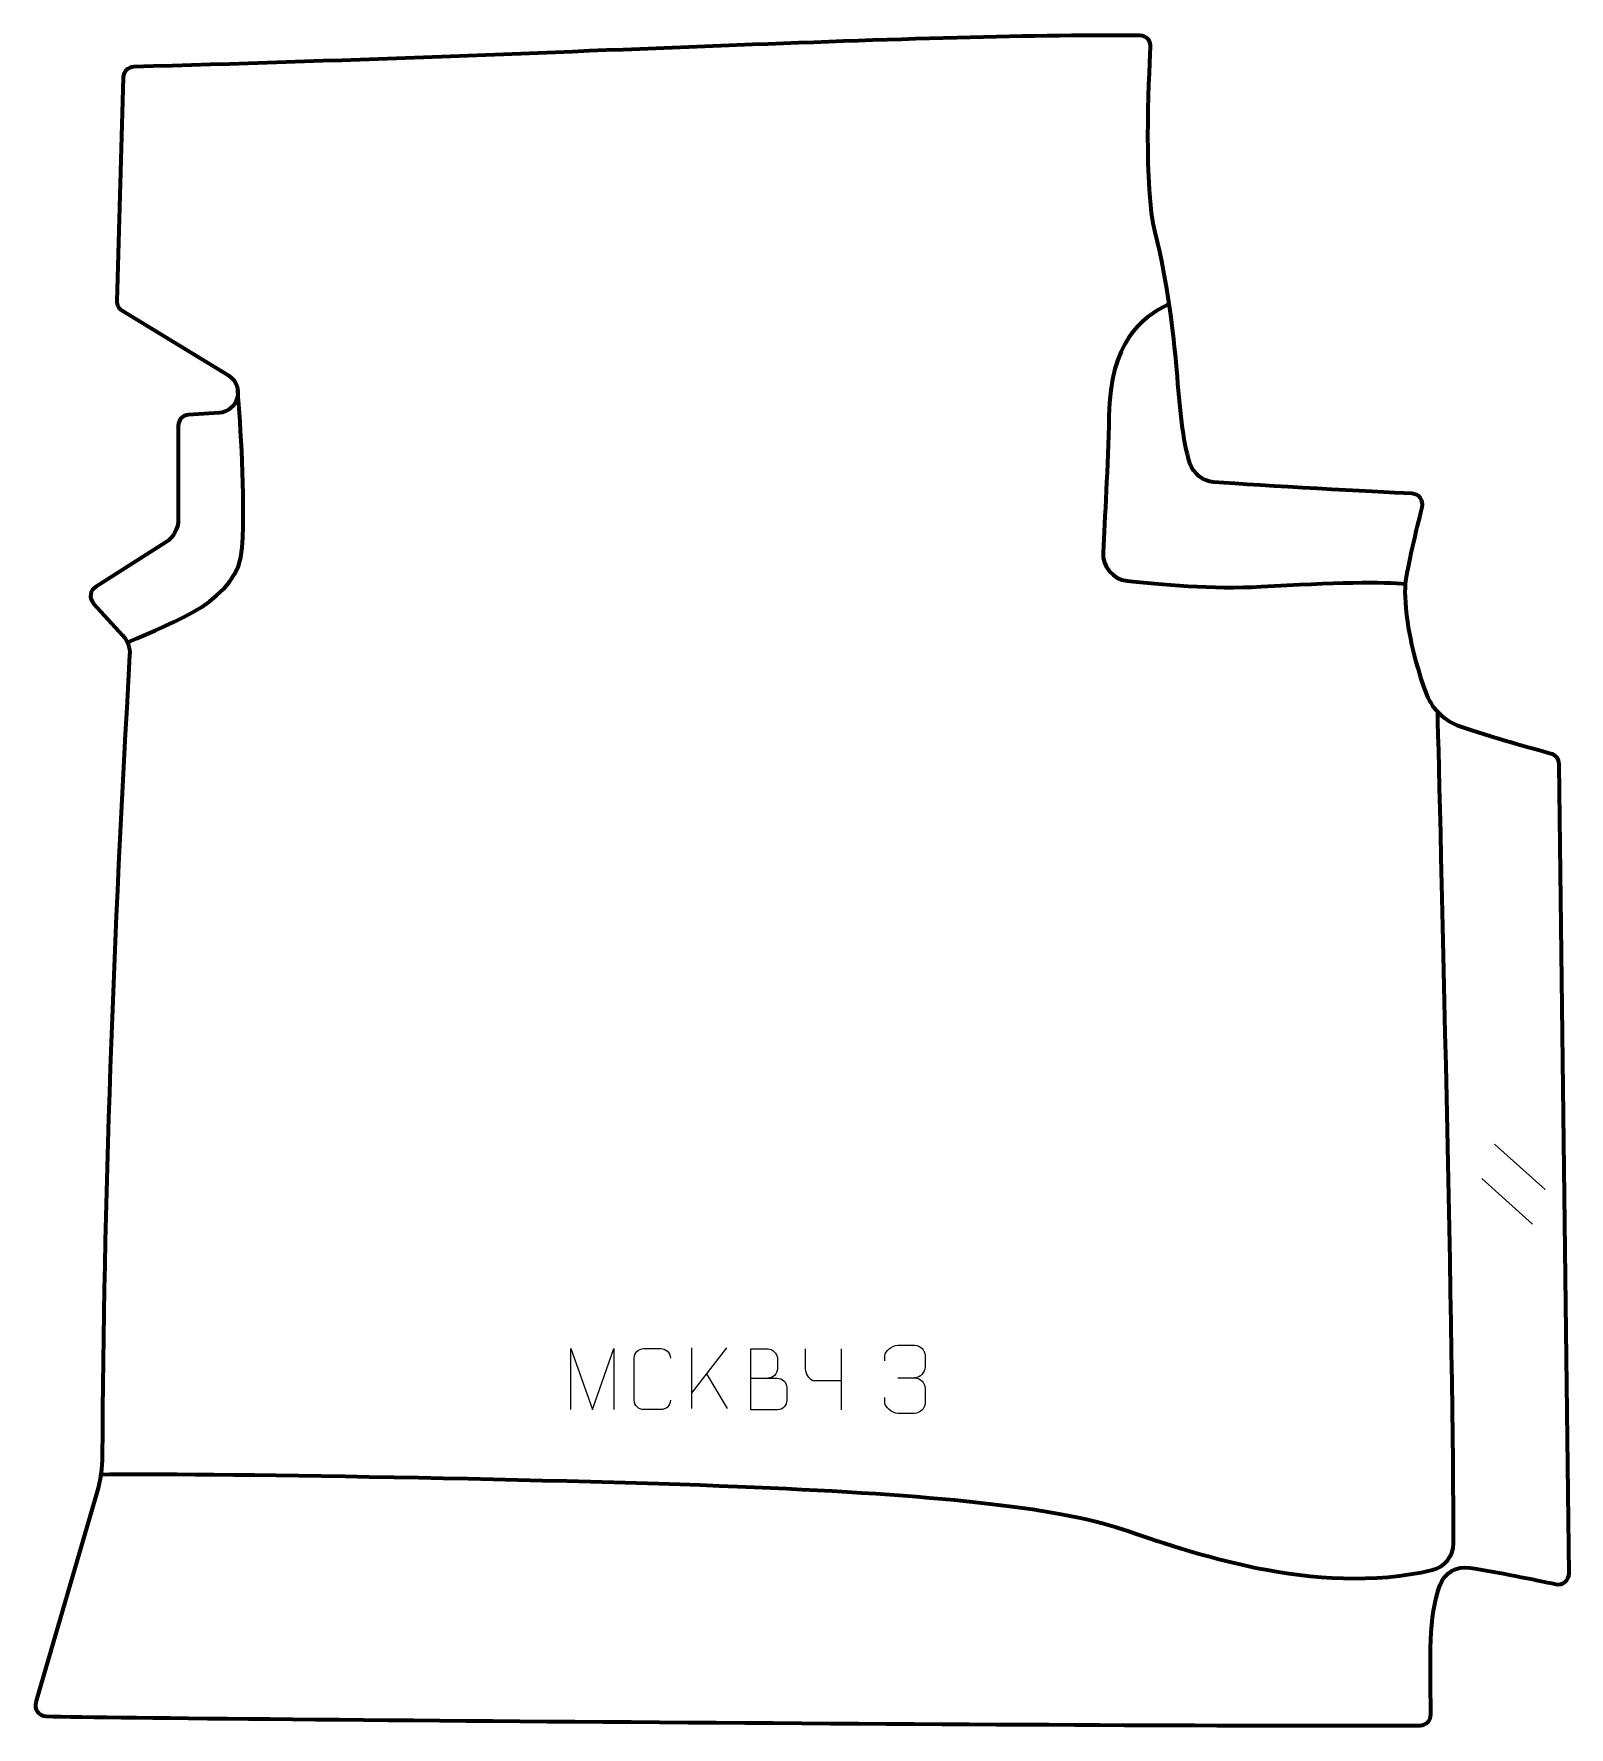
# Model space of a CAD drawing. Header units: millimetres. Extents: x -282 to 281, y -311 to 311.
import ezdxf

# ---------------------------------------------------------------- set-up
doc = ezdxf.new("R2010")
doc.units = ezdxf.units.MM
doc.header["$MEASUREMENT"] = 0
doc.layers.add('layer 2', color=7, linetype='Continuous')
doc.layers.add('layer 3', color=7, linetype='Continuous')

msp = doc.modelspace()

# ---------------------------------------------------------------- linework, layer by layer
at = {"layer": 'layer 2', "color": 230, "lineweight": 200}
msp.add_open_spline([(-281.1532, -301.4216), (-281.1532, -301.4216), (-258.7694, -224.6223), (-258.7694, -224.6223), (-258.7694, -224.6223), (-257.464, -220.1438), (-256.7903, -215.5065), (-256.7734, -210.8421), (-256.7734, -210.8421), (-256.4375, -119.6391), (-252.7298, -20.9852), (-246.7425, 82.7064), (-246.7425, 82.7064), (-246.5869, 85.4052), (-247.5288, 88.0542), (-249.3562, 90.046), (-249.3562, 90.046), (-249.3562, 90.046), (-260.0084, 101.6566), (-260.0084, 101.6566), (-260.0084, 101.6566), (-261.6925, 103.4925), (-261.3069, 106.4046), (-259.203, 107.7388), (-259.203, 107.7388), (-259.203, 107.7388), (-233.5631, 123.9984), (-233.5631, 123.9984), (-233.5631, 123.9984), (-230.671, 125.8325), (-228.9187, 129.0187), (-228.9187, 132.4435), (-228.9187, 132.4435), (-228.9187, 132.4435), (-228.9187, 166.8005), (-228.9187, 166.8005), (-228.9187, 166.8005), (-228.9187, 168.9119), (-227.2773, 170.6599), (-225.1701, 170.7926), (-225.1701, 170.7926), (-225.1701, 170.7926), (-213.9317, 171.5006), (-213.9317, 171.5006), (-213.9317, 171.5006), (-206.8843, 172.1063), (-204.5161, 181.2369), (-210.381, 185.1916), (-210.381, 185.1916), (-210.381, 185.1916), (-249.5358, 209.027), (-249.5358, 209.027), (-249.5358, 209.027), (-250.7628, 209.7738), (-251.4951, 211.1214), (-251.4542, 212.5576), (-251.4542, 212.5576), (-251.4542, 212.5576), (-249.1167, 294.5964), (-249.1167, 294.5964), (-249.1167, 294.5964), (-249.0564, 296.7194), (-247.3443, 298.4244), (-245.221, 298.4805), (-245.221, 298.4805), (-93.8737, 302.4694), (39.0815, 310.554), (123.8541, 309.9701), (123.8541, 309.9701), (126.1362, 309.9542), (127.9392, 308.0344), (127.8133, 305.7555), (127.8133, 305.7555), (127.1049, 292.9313), (125.3791, 254.0241), (129.4435, 237.8592), (129.4435, 237.8592), (139.1802, 199.1337), (136.6324, 170.1576), (142.2469, 152.9935), (142.2469, 152.9935), (143.4967, 149.1722), (146.9219, 146.4781), (150.9291, 146.1532), (150.9291, 146.1532), (169.2453, 144.6687), (209.7488, 142.6099), (223.7583, 141.916), (223.7583, 141.916), (226.2768, 141.7911), (228.0509, 139.3971), (227.4367, 136.9517), (227.4367, 136.9517), (225.5133, 129.2907), (221.9051, 114.4448), (221.3569, 108.7785), (221.3569, 108.7785), (220.7099, 102.094), (222.6551, 84.8559), (229.2591, 68.0337), (229.2591, 68.0337), (231.3843, 62.621), (235.7866, 58.4254), (241.2748, 56.5039), (241.2748, 56.5039), (252.3795, 52.6159), (268.2192, 48.2602), (274.6885, 46.522), (274.6885, 46.522), (276.4181, 46.0571), (277.6253, 44.4999), (277.6476, 42.7092), (277.6476, 42.7092), (277.6476, 42.7092), (281.315, -254.1318), (281.315, -254.1318), (281.315, -254.1318), (281.3468, -256.6898), (279.0033, -258.6195), (276.4993, -258.097), (276.4993, -258.097), (269.0592, -256.5441), (254.7085, -253.6188), (244.9087, -252.0627), (244.9087, -252.0627), (240.1381, -251.3053), (235.5241, -254.0775), (233.9144, -258.6318), (233.9144, -258.6318), (229.7954, -270.2851), (230.357, -284.1288), (230.6078, -305.8628), (230.6078, -305.8628), (230.6336, -308.0729), (228.8623, -309.8873), (226.6521, -309.9088), (226.6521, -309.9088), (160.7271, -310.5469), (-227.931, -307.6651), (-277.4059, -306.5397), (-277.4059, -306.5397), (-280.0331, -306.4801), (-281.8883, -303.9447), (-281.1532, -301.4216)], degree=3, knots=[0, 0, 0, 0, 0.02702703, 0.02702703, 0.02702703, 0.02702703, 0.05405405, 0.05405405, 0.05405405, 0.05405405, 0.08108108, 0.08108108, 0.08108108, 0.08108108, 0.10810811, 0.10810811, 0.10810811, 0.10810811, 0.13513514, 0.13513514, 0.13513514, 0.13513514, 0.16216216, 0.16216216, 0.16216216, 0.16216216, 0.18918919, 0.18918919, 0.18918919, 0.18918919, 0.21621622, 0.21621622, 0.21621622, 0.21621622, 0.24324324, 0.24324324, 0.24324324, 0.24324324, 0.27027027, 0.27027027, 0.27027027, 0.27027027, 0.2972973, 0.2972973, 0.2972973, 0.2972973, 0.32432432, 0.32432432, 0.32432432, 0.32432432, 0.35135135, 0.35135135, 0.35135135, 0.35135135, 0.37837838, 0.37837838, 0.37837838, 0.37837838, 0.40540541, 0.40540541, 0.40540541, 0.40540541, 0.43243243, 0.43243243, 0.43243243, 0.43243243, 0.45945946, 0.45945946, 0.45945946, 0.45945946, 0.48648649, 0.48648649, 0.48648649, 0.48648649, 0.51351351, 0.51351351, 0.51351351, 0.51351351, 0.54054054, 0.54054054, 0.54054054, 0.54054054, 0.56756757, 0.56756757, 0.56756757, 0.56756757, 0.59459459, 0.59459459, 0.59459459, 0.59459459, 0.62162162, 0.62162162, 0.62162162, 0.62162162, 0.64864865, 0.64864865, 0.64864865, 0.64864865, 0.67567568, 0.67567568, 0.67567568, 0.67567568, 0.7027027, 0.7027027, 0.7027027, 0.7027027, 0.72972973, 0.72972973, 0.72972973, 0.72972973, 0.75675676, 0.75675676, 0.75675676, 0.75675676, 0.78378378, 0.78378378, 0.78378378, 0.78378378, 0.81081081, 0.81081081, 0.81081081, 0.81081081, 0.83783784, 0.83783784, 0.83783784, 0.83783784, 0.86486486, 0.86486486, 0.86486486, 0.86486486, 0.89189189, 0.89189189, 0.89189189, 0.89189189, 0.91891892, 0.91891892, 0.91891892, 0.91891892, 0.94594595, 0.94594595, 0.94594595, 0.94594595, 1, 1, 1, 1], dxfattribs=at)
at = {"layer": 'layer 3', "color": 142, "lineweight": 200}
for points, knots in [([(134.6282, 211.5856), (123.8755, 205.8208), (113.1179, 197.9359), (112.5203, 170.4443), (112.5203, 170.4443), (112.1107, 151.6035), (110.9995, 132.8332), (110.3405, 120.3682), (110.3405, 120.3682), (110.0611, 115.0832), (113.949, 110.5017), (119.2079, 109.9055), (119.2079, 109.9055), (130.724, 108.5999), (150.8873, 106.8116), (168.4003, 107.8068), (168.4003, 107.8068), (194.6967, 109.3008), (213.9513, 109.7503), (221.3568, 108.7787)], [0, 0, 0, 0, 0.16666667, 0.16666667, 0.16666667, 0.16666667, 0.33333333, 0.33333333, 0.33333333, 0.33333333, 0.5, 0.5, 0.5, 0.5, 0.66666667, 0.66666667, 0.66666667, 0.66666667, 1, 1, 1, 1]), ([(-247.5889, 87.3425), (-230.2298, 94.9572), (-206.6225, 102.7268), (-205.4273, 122.1504), (-205.4273, 122.1504), (-204.2321, 141.574), (-206.0923, 167.5395), (-207.1044, 179.807)], [0, 0, 0, 0, 0.33333333, 0.33333333, 0.33333333, 0.33333333, 1, 1, 1, 1]), ([(-257.2984, -217.868), (-226.7433, -217.1134), (-81.3318, -219.707), (-17.5831, -222.4961), (-17.5831, -222.4961), (46.166, -225.2851), (92.7979, -229.5647), (117.5008, -237.9319), (117.5008, -237.9319), (140.8138, -245.8281), (188.0839, -263.043), (231.1725, -252.8981), (231.1725, -252.8981), (235.6768, -251.8377), (238.8736, -247.834), (238.8934, -243.2066), (238.8934, -243.2066), (239.1707, -178.281), (233.999, 26.3675), (233.1421, 61.8417)], [0, 0, 0, 0, 0.16666667, 0.16666667, 0.16666667, 0.16666667, 0.33333333, 0.33333333, 0.33333333, 0.33333333, 0.5, 0.5, 0.5, 0.5, 0.66666667, 0.66666667, 0.66666667, 0.66666667, 1, 1, 1, 1])]:
    msp.add_open_spline(points, degree=3, knots=knots, dxfattribs=at)
at = {"layer": 'layer 3', "color": 250, "lineweight": 9}
for points in [[(253.9856, -96.6504), (253.9856, -96.6504), (272.5243, -113.3843), (272.5243, -113.3843)], [(249.3554, -109.3506), (249.3554, -109.3506), (267.8941, -126.0845), (267.8941, -126.0845)], [(-27.769, -171.365), (-27.769, -171.365), (-40.7067, -188.1396), (-40.7067, -188.1396)], [(-40.6454, -171.365), (-40.6454, -171.365), (-40.6454, -193.7153), (-40.6454, -193.7153)], [(14.2805, -171.8023), (14.2805, -171.8023), (14.2805, -194.1526), (14.2805, -194.1526)], [(-27.419, -193.7153), (-27.419, -193.7153), (-35.0057, -180.8952), (-35.0057, -180.8952)], [(35.0288, -182.4302), (35.0288, -182.4302), (41.2252, -182.4302), (41.2252, -182.4302)]]:
    msp.add_open_spline(points, degree=3, dxfattribs=at)
for points, knots in [([(-84.9258, -194.0723), (-84.9258, -194.0723), (-84.9258, -171.7181), (-84.9258, -171.7181), (-84.9258, -171.7181), (-84.9258, -171.7181), (-76.9317, -194.0723), (-76.9317, -194.0723), (-76.9317, -194.0723), (-76.9317, -194.0723), (-69.0857, -171.7186), (-69.0857, -171.7186), (-69.0857, -171.7186), (-69.0857, -171.7186), (-69.0857, -194.0723), (-69.0857, -194.0723)], [0, 0, 0, 0, 0.2, 0.2, 0.2, 0.2, 0.4, 0.4, 0.4, 0.4, 0.6, 0.6, 0.6, 0.6, 1, 1, 1, 1]), ([(-48.3571, -190.6509), (-48.4823, -192.7319), (-49.9845, -194.0571), (-51.9082, -194.0668), (-51.9082, -194.0668), (-53.9968, -194.0665), (-56.0854, -194.0665), (-58.1737, -194.0668), (-58.1737, -194.0668), (-59.8979, -194.1612), (-61.6643, -192.4733), (-61.6543, -190.6665), (-61.6543, -190.6665), (-61.6539, -185.4983), (-61.6539, -180.3306), (-61.6543, -175.1632), (-61.6543, -175.1632), (-61.6505, -173.2481), (-60.086, -171.7082), (-58.1581, -171.7203), (-58.1581, -171.7203), (-56.0751, -171.7203), (-53.9916, -171.7203), (-51.9082, -171.7203), (-51.9082, -171.7203), (-50.1647, -171.6885), (-48.381, -173.0244), (-48.3571, -175.2078)], [0, 0, 0, 0, 0.125, 0.125, 0.125, 0.125, 0.25, 0.25, 0.25, 0.25, 0.375, 0.375, 0.375, 0.375, 0.5, 0.5, 0.5, 0.5, 0.625, 0.625, 0.625, 0.625, 0.75, 0.75, 0.75, 0.75, 1, 1, 1, 1]), ([(-18.9518, -182.5405), (-15.6928, -182.5401), (-12.4334, -182.5401), (-9.1737, -182.5405), (-9.1737, -182.5405), (-7.4044, -182.556), (-5.6815, -184.111), (-5.6815, -185.9468), (-5.6815, -185.9468), (-5.6818, -186.9576), (-5.6818, -189.6889), (-5.6815, -190.7), (-5.6815, -190.7), (-5.6656, -192.3641), (-7.0469, -194.1679), (-9.1263, -194.1527), (-9.1263, -194.1527), (-12.3863, -194.1524), (-15.646, -194.1524), (-18.9053, -194.1527), (-18.9053, -194.1527), (-18.9053, -186.7023), (-18.9053, -179.2522), (-18.9053, -171.8024), (-18.9053, -171.8024), (-16.7792, -171.8024), (-14.6528, -171.8024), (-12.5263, -171.8024), (-12.5263, -171.8024), (-11.0208, -171.7866), (-9.1428, -173.4978), (-9.1269, -175.2555), (-9.1269, -175.2555), (-9.1273, -177.1061), (-9.1273, -177.2368), (-9.1269, -179.0877), (-9.1269, -179.0877), (-9.1115, -180.9383), (-10.7724, -182.556), (-12.5728, -182.5405)], [0, 0, 0, 0, 0.09090909, 0.09090909, 0.09090909, 0.09090909, 0.18181818, 0.18181818, 0.18181818, 0.18181818, 0.27272727, 0.27272727, 0.27272727, 0.27272727, 0.36363636, 0.36363636, 0.36363636, 0.36363636, 0.45454545, 0.45454545, 0.45454545, 0.45454545, 0.54545455, 0.54545455, 0.54545455, 0.54545455, 0.63636364, 0.63636364, 0.63636364, 0.63636364, 0.72727273, 0.72727273, 0.72727273, 0.72727273, 0.81818182, 0.81818182, 0.81818182, 0.81818182, 1, 1, 1, 1]), ([(1.0867, -171.8023), (1.0867, -174.8117), (1.0867, -176.1008), (1.0867, -179.1106), (1.0867, -179.1106), (1.074, -181.0871), (2.8706, -183.4421), (4.5547, -183.4548), (4.5547, -183.4548), (4.5547, -183.4548), (14.2805, -183.4548), (14.2805, -183.4548)], [0, 0, 0, 0, 0.25, 0.25, 0.25, 0.25, 0.5, 0.5, 0.5, 0.5, 1, 1, 1, 1]), ([(30.3191, -176.185), (30.3191, -176.185), (30.3191, -174.3278), (30.3191, -174.3278), (30.3191, -174.3278), (30.3048, -172.5859), (32.9693, -170.4678), (35.0284, -170.4905), (35.0284, -170.4905), (37.0925, -170.4905), (39.1565, -170.4905), (41.2202, -170.4905), (41.2202, -170.4905), (43.4147, -170.4817), (45.013, -172.3285), (45.0574, -174.2406), (45.0574, -174.2406), (45.057, -175.6757), (45.057, -177.1108), (45.0574, -178.5463), (45.0574, -178.5463), (45.0088, -180.1998), (43.4062, -182.4298), (41.2079, -182.4198), (41.2079, -182.4198), (43.4116, -182.431), (45.0196, -184.2342), (45.0736, -186.2937), (45.0736, -186.2937), (45.0732, -188.0784), (45.0732, -189.8631), (45.0736, -191.6482), (45.0736, -191.6482), (45.0837, -193.7096), (43.0288, -195.4727), (41.2079, -195.4646), (41.2079, -195.4646), (39.1426, -195.4643), (37.0774, -195.4643), (35.0118, -195.4646), (35.0118, -195.4646), (32.8432, -195.4531), (30.3122, -193.0529), (30.2936, -191.5911), (30.2936, -191.5911), (30.2936, -191.5911), (30.2936, -189.6825), (30.2936, -189.6825)], [0, 0, 0, 0, 0.07692308, 0.07692308, 0.07692308, 0.07692308, 0.15384615, 0.15384615, 0.15384615, 0.15384615, 0.23076923, 0.23076923, 0.23076923, 0.23076923, 0.30769231, 0.30769231, 0.30769231, 0.30769231, 0.38461538, 0.38461538, 0.38461538, 0.38461538, 0.46153846, 0.46153846, 0.46153846, 0.46153846, 0.53846154, 0.53846154, 0.53846154, 0.53846154, 0.61538462, 0.61538462, 0.61538462, 0.61538462, 0.69230769, 0.69230769, 0.69230769, 0.69230769, 0.76923077, 0.76923077, 0.76923077, 0.76923077, 0.84615385, 0.84615385, 0.84615385, 0.84615385, 1, 1, 1, 1])]:
    msp.add_open_spline(points, degree=3, knots=knots, dxfattribs=at)

doc.saveas('drawing.dxf')
